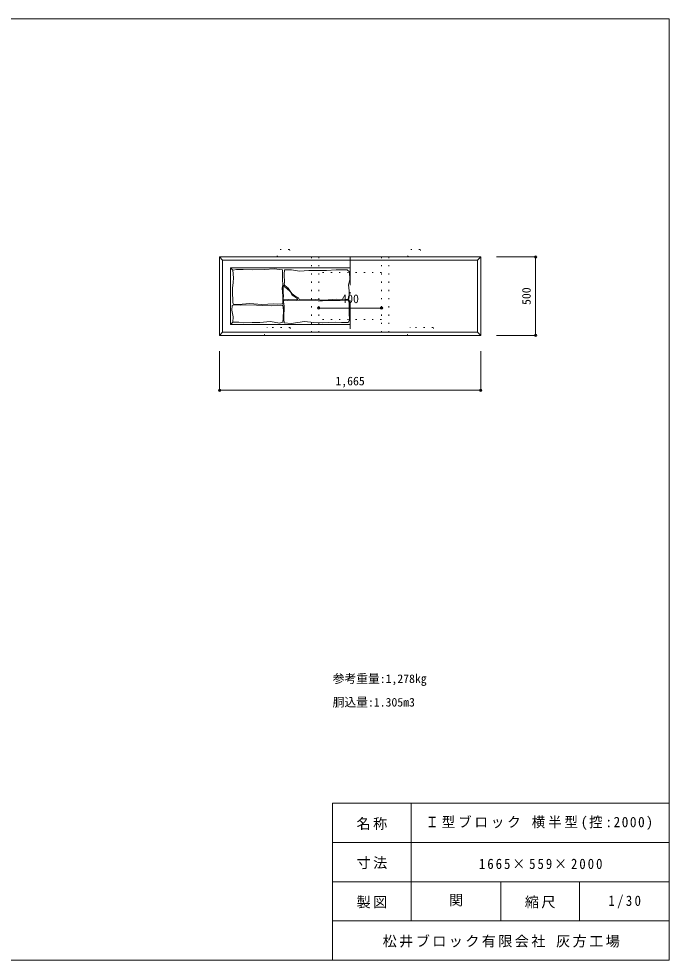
# Model space of a CAD drawing. Units: millimetres, scale not verified. Extents: x 165 to 8745, y 150 to 6150.
# Drawn here: x 4600 to 8745, y 150 to 6150 of the extents above; entities that cross this region are included whole.
import ezdxf
from ezdxf.enums import TextEntityAlignment as Align

# ---------------------------------------------------------------- set-up
doc = ezdxf.new("R2010")
doc.units = ezdxf.units.MM
doc.header["$LTSCALE"] = 30
doc.header["$PDMODE"] = 32
doc.header["$PDSIZE"] = 15
doc.linetypes.add('DASHED_DOTTED', pattern=[9.25, 6, -1.5, 0.25, -1.5])
doc.linetypes.add('DOTTED', pattern=[1.75, 0.25, -1.5])
for name, color, linetype, lineweight in [('_0-0_', 7, 'Continuous', 18), ('_0-1_', 7, 'Continuous', 18), ('_0-2_', 4, 'Continuous', 9)]:
    doc.layers.add(name, color=color, linetype=linetype, lineweight=lineweight)
doc.styles.add('ＭＳ ゴシック', font='')
doc.styles.get('ＭＳ ゴシック').set_extended_font_data('MS Gothic')

msp = doc.modelspace()

# ---------------------------------------------------------------- linework, layer by layer
at = {"layer": '_0-0_'}
for p, q in [((8745, 6150), (165, 6150)), ((8745, 150), (8745, 6150)), ((8745, 1150), (6600, 1150)), ((6600, 150), (6600, 1150)), ((7100, 400), (7100, 1150)), ((8745, 900), (6600, 900)), ((8745, 650), (6600, 650)), ((7672.5, 400), (7672.5, 650)), ((8172.5, 400), (8172.5, 650)), ((8745, 400), (6600, 400)), ((165, 150), (8745, 150))]:
    msp.add_line(p, q, dxfattribs=at)
at = {"layer": '_0-1_'}
for p, q in [((5878.77, 4632.5), (7543.77, 4632.5)), ((5878.77, 4632.5), (5898.77, 4612.5)), ((5878.77, 4132.5), (5878.77, 4632.5)), ((7523.77, 4612.5), (7543.77, 4632.5)), ((7543.77, 4132.5), (7543.77, 4632.5)), ((5898.77, 4152.5), (5898.77, 4612.5)), ((7523.77, 4612.5), (5898.77, 4612.5)), ((5948.77, 4202.5), (5948.77, 4562.5)), ((5948.77, 4562.5), (5963.77, 4547.5)), ((6711.27, 4562.5), (5948.77, 4562.5)), ((7523.77, 4612.5), (7523.77, 4152.5)), ((5986.83, 4551.96), (5963.77, 4547.5)), ((5963.77, 4547.5), (5968.33, 4499.78)), ((6029.1, 4552.62), (5986.83, 4551.96)), ((6088.56, 4549.98), (6029.1, 4552.62)), ((6165.18, 4551.3), (6088.56, 4549.98)), ((6226.61, 4555.93), (6165.18, 4551.3)), ((6280.78, 4549.98), (6226.61, 4555.93)), ((6280.12, 4534.13), (6280.78, 4549.98)), ((6280.78, 4489.21), (6280.12, 4534.13)), ((6292.67, 4549.98), (6290.03, 4523.56)), ((6290.03, 4523.56), (6292.67, 4468.07)), ((6292.67, 4549.98), (6337.24, 4551.13)), ((6337.24, 4551.13), (6388.13, 4541.47)), ((6388.13, 4541.47), (6448.67, 4545.34)), ((6448.67, 4545.34), (6560.1, 4545.98)), ((6560.1, 4545.98), (6621.29, 4551.13)), ((6621.29, 4551.13), (6693.43, 4549.84)), ((6693.43, 4549.84), (6707.6, 4536.96)), ((6707.6, 4536.96), (6708.89, 4489.3)), ((6711.27, 4545.57), (6710.61, 4545.61)), ((6710.61, 4545.61), (6711.27, 4541.77)), ((5966.35, 4470.05), (5961.07, 4433.72)), ((5968.33, 4499.78), (5966.35, 4470.05)), ((6277.48, 4432.4), (6282.1, 4454.86)), ((6282.1, 4454.86), (6280.78, 4489.21)), ((6286.4, 4452.22), (6284.41, 4433.72)), ((6291.35, 4447.59), (6286.4, 4452.22)), ((6292.67, 4468.07), (6290.03, 4460.14)), ((6290.03, 4460.14), (6295.38, 4451.3)), ((6295.64, 4440.66), (6291.35, 4447.59)), ((6295.38, 4451.3), (6317.28, 4433.26)), ((6308.19, 4432.07), (6295.64, 4440.66)), ((6708.89, 4489.3), (6701.8, 4455.16)), ((6701.8, 4455.16), (6705.67, 4415.23)), ((5961.07, 4433.72), (5961.07, 4411.26)), ((5961.07, 4411.26), (5963.05, 4347.19)), ((6281.44, 4382.2), (6277.48, 4432.4)), ((6283.42, 4335.3), (6281.44, 4382.2)), ((6284.41, 4433.72), (6285.4, 4407.3)), ((6286.07, 4382.53), (6284.74, 4365.68)), ((6285.4, 4407.3), (6286.07, 4382.53)), ((6328.34, 4411.59), (6308.19, 4432.07)), ((6317.28, 4433.26), (6328.87, 4414.58)), ((6342.54, 4389.46), (6328.34, 4411.59)), ((6328.87, 4414.58), (6341.11, 4397.19)), ((6341.11, 4397.19), (6357.85, 4384.96)), ((6369.63, 4370.64), (6342.54, 4389.46)), ((6357.85, 4384.96), (6382.33, 4371.43)), ((6704.38, 4381.74), (6703.73, 4361.77)), ((6705.67, 4415.23), (6704.38, 4381.74)), ((5957.1, 4292.36), (5958.42, 4322.08)), ((5958.42, 4322.08), (5973.62, 4326.05)), ((5963.05, 4347.19), (5965.03, 4331.99)), ((5965.03, 4331.99), (5998.06, 4330.01)), ((5973.62, 4326.05), (6014.57, 4324.73)), ((5998.06, 4330.01), (6072.04, 4334.64)), ((6014.57, 4324.73), (6052.89, 4327.37)), ((6052.89, 4327.37), (6114.98, 4325.39)), ((6072.04, 4334.64), (6148.67, 4329.35)), ((6114.98, 4325.39), (6151.97, 4322.75)), ((6148.67, 4329.35), (6225.29, 4333.97)), ((6151.97, 4322.75), (6211.42, 4321.42)), ((6211.42, 4321.42), (6249.07, 4325.39)), ((6225.29, 4333.97), (6270.21, 4330.67)), ((6249.07, 4325.39), (6278.14, 4322.08)), ((6270.21, 4330.67), (6283.42, 4335.3)), ((6278.14, 4322.08), (6283.42, 4327.37)), ((6283.42, 4327.37), (6287.39, 4291.04)), ((6284.74, 4365.68), (6285.73, 4360.73)), ((6285.73, 4360.73), (6302.58, 4359.74)), ((6289.37, 4355.77), (6286.73, 4343.88)), ((6286.73, 4343.88), (6291.35, 4320.1)), ((6313.81, 4355.11), (6289.37, 4355.77)), ((6291.35, 4320.1), (6290.03, 4294.34)), ((6302.58, 4359.74), (6317.11, 4362.05)), ((6334.29, 4356.43), (6313.81, 4355.11)), ((6317.11, 4362.05), (6353.11, 4359.08)), ((6372.6, 4355.11), (6334.29, 4356.43)), ((6353.11, 4359.08), (6370.95, 4360.73)), ((6378.21, 4360.4), (6369.63, 4370.64)), ((6370.95, 4360.73), (6378.21, 4360.4)), ((6418.84, 4355.77), (6372.6, 4355.11)), ((6382.33, 4371.43), (6386.19, 4361.77)), ((6386.19, 4361.77), (6438.37, 4358.55)), ((6478.95, 4357.09), (6418.84, 4355.77)), ((6438.37, 4358.55), (6491.18, 4360.48)), ((6507.35, 4353.13), (6478.95, 4357.09)), ((6491.18, 4360.48), (6544, 4355.97)), ((6534.44, 4353.13), (6507.35, 4353.13)), ((6574.07, 4354.45), (6534.44, 4353.13)), ((6544, 4355.97), (6626.44, 4363.06)), ((6647.4, 4354.45), (6574.07, 4354.45)), ((6626.44, 4363.06), (6681.83, 4361.77)), ((6687.69, 4356.43), (6647.4, 4354.45)), ((6681.83, 4361.77), (6703.73, 4361.77)), ((6704.2, 4355.11), (6687.69, 4356.43)), ((6704.86, 4337.94), (6704.2, 4355.11)), ((6704.2, 4316.14), (6704.86, 4337.94)), ((5965.03, 4250.74), (5957.1, 4292.36)), ((6287.39, 4291.04), (6284.08, 4242.82)), ((6290.03, 4294.34), (6288.05, 4264.62)), ((6288.05, 4264.62), (6288.05, 4236.21)), ((6706.19, 4277.83), (6704.2, 4316.14)), ((6707.51, 4228.94), (6706.19, 4277.83)), ((5963.77, 4217.5), (5948.77, 4202.5)), ((5948.77, 4202.5), (6711.27, 4202.5)), ((5963.77, 4217.5), (5965.03, 4250.74)), ((6002.68, 4216.39), (5963.77, 4217.5)), ((6033.07, 4211.77), (6002.68, 4216.39)), ((6086.57, 4214.41), (6033.07, 4211.77)), ((6136.12, 4215.07), (6086.57, 4214.41)), ((6202.83, 4221.68), (6136.12, 4215.07)), ((6260.96, 4210.45), (6202.83, 4221.68)), ((6282.1, 4216.39), (6260.96, 4210.45)), ((6284.08, 4242.82), (6282.1, 4216.39)), ((6288.05, 4236.21), (6290.69, 4213.09)), ((6290.69, 4213.09), (6334.95, 4208.47)), ((6334.95, 4208.47), (6420.16, 4220.36)), ((6420.16, 4220.36), (6480.27, 4213.75)), ((6480.27, 4213.75), (6537.08, 4213.09)), ((6537.08, 4213.09), (6572.75, 4214.41)), ((6572.75, 4214.41), (6620.97, 4216.39)), ((6620.97, 4216.39), (6655.32, 4215.07)), ((6655.32, 4215.07), (6698.26, 4213.75)), ((6698.26, 4213.75), (6707.51, 4228.94)), ((5878.77, 4132.5), (5898.77, 4152.5)), ((5898.77, 4152.5), (7523.77, 4152.5)), ((7523.77, 4152.5), (7543.77, 4132.5)), ((5878.77, 4132.5), (7543.77, 4132.5))]:
    msp.add_line(p, q, dxfattribs=at)
at = {"layer": '_0-1_', "linetype": 'DOTTED'}
for p, q in [((6244.77, 4632.5), (6264.77, 4679.5)), ((6324.77, 4679.5), (6264.77, 4679.5)), ((6324.77, 4679.5), (6344.77, 4632.5)), ((6464.67, 4632.5), (6464.67, 4132.5)), ((6511.27, 4632.5), (6511.27, 4132.5)), ((6911.27, 4632.5), (6911.27, 4132.5)), ((6957.87, 4632.5), (6957.87, 4132.5)), ((7077.77, 4632.5), (7097.77, 4679.5)), ((7157.77, 4679.5), (7097.77, 4679.5)), ((7157.77, 4679.5), (7177.77, 4632.5)), ((6911.27, 4532.5), (6511.27, 4532.5)), ((6911.27, 4232.5), (6511.27, 4232.5)), ((6162.77, 4132.5), (6182.77, 4182.5)), ((6327.77, 4182.5), (6182.77, 4182.5)), ((6327.77, 4182.5), (6347.77, 4132.5)), ((7074.77, 4132.5), (7094.77, 4182.5)), ((7239.77, 4182.5), (7094.77, 4182.5)), ((7239.77, 4182.5), (7259.77, 4132.5))]:
    msp.add_line(p, q, dxfattribs=at)
at = {"layer": '_0-1_', "linetype": 'DASHED_DOTTED'}
msp.add_line((6711.27, 4632.5), (6711.27, 4132.5), dxfattribs=at)
at = {"layer": '_0-2_'}
for p, q in [((7893.77, 4632.5), (7643.77, 4632.5)), ((7893.77, 4132.5), (7893.77, 4632.5)), ((6511.27, 4306.57), (6911.27, 4306.57)), ((7893.77, 4132.5), (7643.77, 4132.5)), ((5878.77, 3782.5), (5878.77, 4032.5)), ((7543.77, 3782.5), (7543.77, 4032.5)), ((5878.77, 3782.5), (7543.77, 3782.5))]:
    msp.add_line(p, q, dxfattribs=at)
for p in [(7893.77, 4632.5), (6511.27, 4306.57), (6911.27, 4306.57), (7893.77, 4132.5), (5878.77, 3782.5), (7543.77, 3782.5)]:
    msp.add_point(p, dxfattribs=at)

# ---------------------------------------------------------------- texts
at = {"layer": '_0-0_', "color": 4, "style": 'ＭＳ ゴシック'}
for s, p in [('参考重量:1,278㎏', (6600, 1900)), ('胴込量:1.305m3', (6600, 1750))]:
    msp.add_text(s, height=54.99, dxfattribs=at).set_placement(p, align=Align.BOTTOM_LEFT)
at = {"layer": '_0-0_', "style": 'ＭＳ ゴシック'}
msp.add_text('関', height=65.98, dxfattribs=at).set_placement((7341.25, 480), align=Align.BOTTOM_LEFT)
at = {"layer": '_0-0_', "char_height": 65.98, "attachment_point": 7, "style": 'ＭＳ ゴシック'}
for s, insert in [('\\T1.17;名称', (6752.5, 980)), ('\\T1.22;\\W0.95;Ｉ型ブロック\\~横半型(控:2000)', (7191.25, 980)), ('\\T1.17;寸法', (6752.5, 730)), ('\\T1.32;\\W0.9;1665×559×2000', (7532.5, 730)), ('\\T1.17;製図', (6752.5, 480)), ('\\T1.17;縮尺', (7825, 480)), ('\\T1.38;\\W0.9;1/30', (8357.5, 480)), ('\\T1.17;松井ブロック有限会社\\~灰方工場', (6918.75, 230))]:
    msp.add_mtext(s, dxfattribs=dict(at, insert=insert))
at = {"layer": '_0-2_', "style": 'ＭＳ ゴシック'}
for s, p in [('400', (6655.02, 4321.57)), ('1,665', (6617.52, 3797.5))]:
    msp.add_text(s, height=54.99, dxfattribs=at).set_placement(p, align=Align.BOTTOM_LEFT)
msp.add_text('500', height=54.99, rotation=90, dxfattribs=at).set_placement((7878.77, 4326.25), align=Align.BOTTOM_LEFT)

doc.saveas('drawing.dxf')
